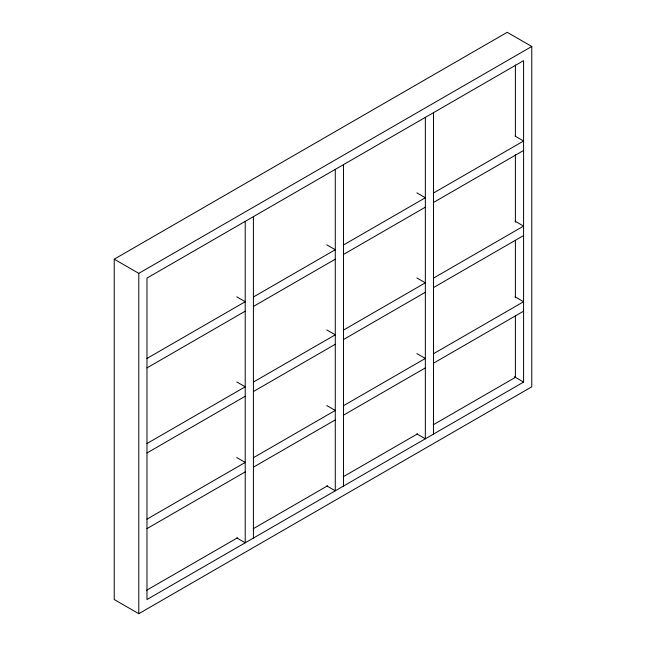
<?xml version="1.0" encoding="UTF-8"?>
<svg xmlns="http://www.w3.org/2000/svg" width="646" height="646" viewBox="0 0 646 646"><rect width="100%" height="100%" fill="white"/><g stroke="black" fill="none" stroke-linecap="round" stroke-linejoin="round"><path stroke-width="0.97" d="M114.229 259.183L507.207 32.3L531.771 46.48L531.771 386.817L138.793 613.7L114.229 599.52L114.229 259.183L138.793 273.363L531.771 46.48M146.973 358.449L245.222 301.73L236.751 296.837M253.41 296.999L335.282 249.736L326.811 244.842M343.47 245.004L425.343 197.741L416.872 192.847M433.523 193.009L523.583 141.014L515.112 136.128M146.973 367.905L245.222 311.178M253.41 306.454L335.282 259.191M343.47 254.459L425.343 207.196M433.523 202.464L523.583 150.47M146.973 443.536L245.222 386.809L236.751 381.923M253.41 382.085L335.282 334.814L326.811 329.928M343.47 330.09L425.343 282.819L416.872 277.933M433.523 278.095L523.583 226.1L515.112 221.215M146.973 452.983L245.222 396.264M253.41 391.541L335.282 344.27M343.47 339.546L425.343 292.275M433.523 287.551L523.583 235.556M146.973 519.166L245.222 462.439L236.751 457.554M253.41 457.715L335.282 410.444L326.811 405.559M343.47 405.72L425.343 358.449L416.872 353.564M433.523 353.725L523.583 301.73L515.112 296.837M146.973 528.614L245.222 471.895M253.41 467.171L335.282 419.9M343.47 415.176L425.343 367.905M433.523 363.181L523.583 311.186M146.65 590.25L237.526 537.787M253.256 528.703L327.53 485.824M343.26 476.74L417.534 433.862M433.264 424.785L515.395 377.361L515.395 315.894M523.583 382.085L146.973 599.52L146.973 278.095L523.583 60.659L523.583 382.085L514.264 376.707M416.872 433.918L425.343 438.812L425.343 117.386M326.811 485.913L335.282 490.807L335.282 169.373M236.751 537.908L245.222 542.802L245.222 221.368M515.395 65.004L515.395 136.54M515.395 154.677L515.395 222.192M515.395 240.328L515.395 297.758M433.523 112.654L433.523 434.08M343.47 164.649L343.47 486.075M253.41 216.644L253.41 538.07M138.793 273.363L138.793 613.7"/></g></svg>
